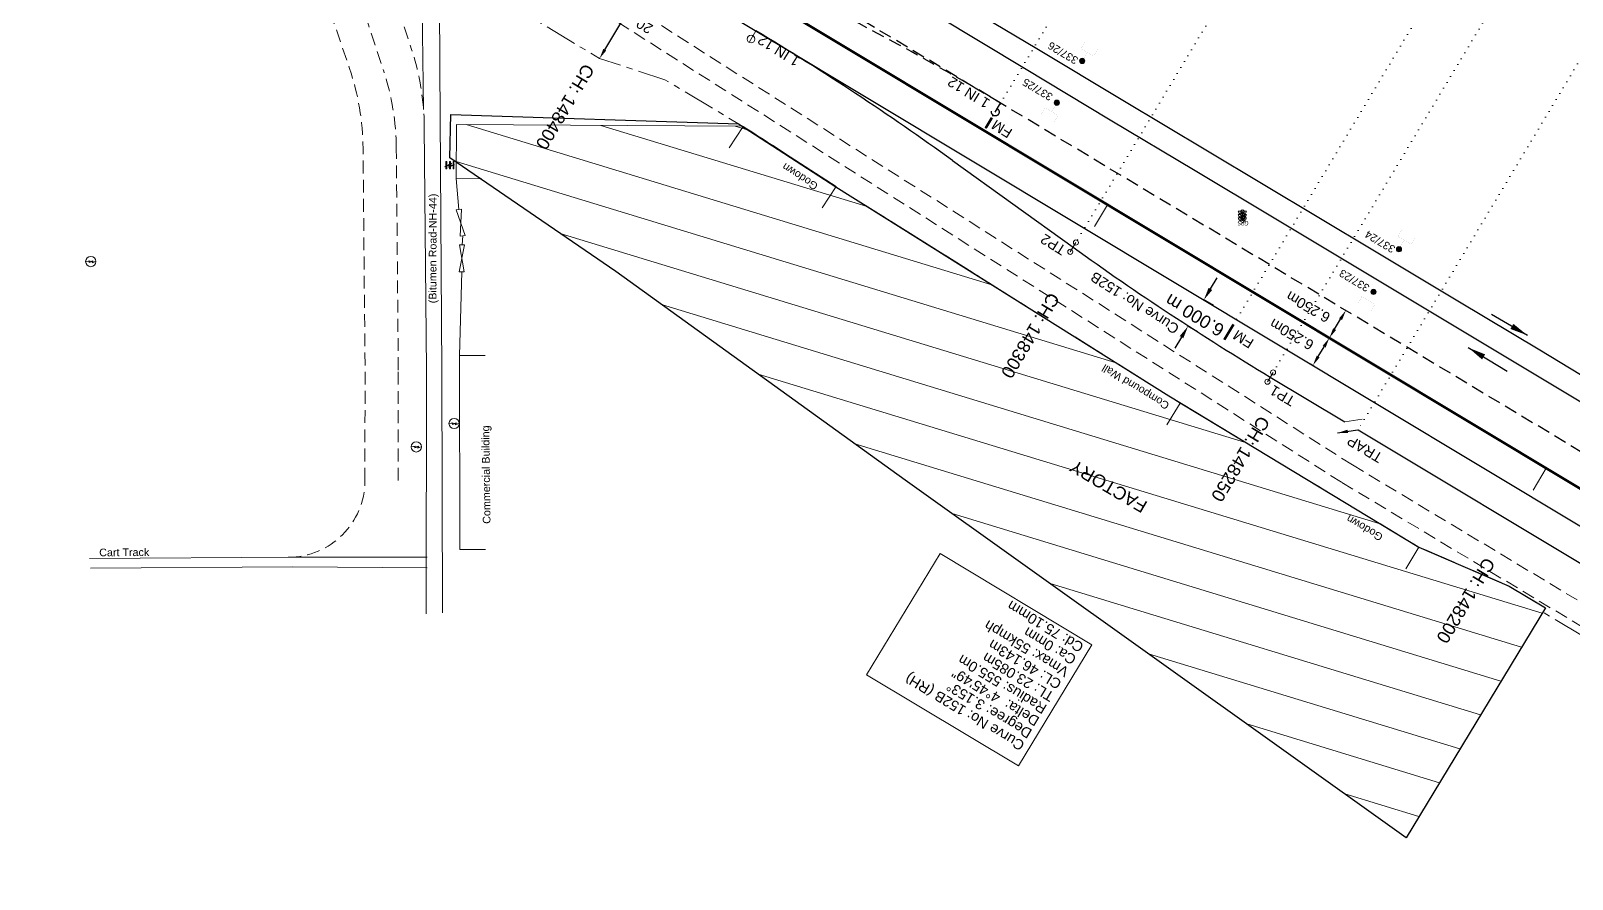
# Model space of a CAD drawing. Header units: metres. Extents: x 592467 to 614288, y 3398001 to 3402649.
# Drawn here: x 612915 to 613216.2, y 3400254.1 to 3400419.8 of the extents above; entities that cross this region are included whole.
import ezdxf

# ---------------------------------------------------------------- set-up
doc = ezdxf.new("R2010")
doc.units = ezdxf.units.M
doc.header["$MEASUREMENT"] = 0
for name, pattern in [('CENTER', [2, 1.25, -0.25, 0.25, -0.25]), ('DASHED', [0.75, 0.5, -0.25]), ('DOT', [0.25, 0, -0.25])]:
    doc.linetypes.add(name, pattern=pattern)
doc.layers.get('0').update_dxf_attribs({"lineweight": 0})
doc.layers.get('Defpoints').update_dxf_attribs({"lineweight": 0})
for name, color, linetype, lineweight in [('Bounary Dim', 10, 'Continuous', 13), ('Cardinal_Leader', 10, 'Continuous', 0), ('Cart Track', 34, 'Continuous', 0), ('Commercial Building Semipucca', 7, 'Continuous', 13), ('Compound Wall', 7, 'Continuous', 13), ('DFCC BOUNDARY', 6, 'CENTER', 0), ('Electric Pole', 7, 'Continuous', 13), ('Existing IR Track', 143, 'Continuous', 0), ('FACTORY', 7, 'Continuous', 0), ('flow direction', 7, 'Continuous', 0), ('Gate', 7, 'Continuous', 13), ('GPS', 7, 'Continuous', 13), ("NEW CHAWAPAIL STN. SRJ's", 10, 'Continuous', 0), ("NEW KHANNA CROSSING STN. SRJ's", 10, 'Continuous', 0), ('OHE MAST', 7, 'Continuous', 0), ('OHE MAST TEXT', 7, 'Continuous', 0), ('Proposed Chainage', 10, 'Continuous', 0), ('Proposed Curve_Details', 10, 'Continuous', 0), ('PROPOSED FEATURES', 1, 'Continuous', 0), ('Residential Building Semipucca', 7, 'Continuous', 13), ('Sign Board', 7, 'Continuous', 13), ('Subroad Edge', 34, 'Continuous', 0), ('Text', 7, 'Continuous', 13), ('Transformer', 7, 'Continuous', 13)]:
    doc.layers.add(name, color=color, linetype=linetype, lineweight=lineweight)
doc.layers.add('NEW KHANNA LOOP LINES', color=1, linetype='Continuous')
doc.styles.add('ARIAL', font='arial.ttf')
doc.styles.get("Standard").update_dxf_attribs({"font": 'arial.ttf'})
doc.styles.add('street name', font='tahoma.ttf', dxfattribs={"height": 2})
doc.styles.add('Style-Arial', font='arial.ttf')
doc.styles.add('Text', font='arial.ttf', dxfattribs={"height": 2})
doc.dimstyles.new('DIM', dxfattribs={"dimtxt": 2.5, "dimasz": 2.5, "dimexe": 0.18, "dimexo": 0.0625, "dimgap": 0.09, "dimtad": 0, "dimtih": 1, "dimtoh": 1, "dimdec": 3, "dimzin": 0, "dimdsep": 46, "dimtxsty": 'Standard', "dimcen": 0.09, "dimaunit": 1, "dimadec": 5, "dimazin": 0, "dimtfac": 1, "dimtdec": 3, "dimtofl": 0, "dimtmove": 0, "dimatfit": 3, "dimfxl": 1, "dimtolj": 1, "dimtzin": 0, "dimarcsym": 0})
doc.dimstyles.new('ISO-25', dxfattribs={"dimtxt": 2.5, "dimasz": 2.5, "dimexe": 1.25, "dimexo": 0.625, "dimtad": 1, "dimtxsty": 'Standard', "dimcen": 2.5, "dimadec": 0, "dimazin": 0, "dimtfac": 1, "dimtmove": 0, "dimatfit": 3, "dimfxl": 1, "dimarcsym": 0})
doc.dimstyles.get("Standard").update_dxf_attribs({"dimtxt": 8, "dimasz": 0.18, "dimexe": 0.18, "dimexo": 0.0625, "dimgap": 0.09, "dimtad": 0, "dimtih": 1, "dimtoh": 1, "dimdec": 3, "dimzin": 0, "dimdsep": 46, "dimtxsty": 'Standard', "dimcen": 0.09, "dimadec": 0, "dimazin": 0, "dimtfac": 1, "dimtdec": 3, "dimtofl": 0, "dimtmove": 0, "dimatfit": 3, "dimfxl": 1, "dimtolj": 1, "dimtzin": 0, "dimarcsym": 0})

# ---------------------------------------------------------------- blocks, each defined once
blk = doc.blocks.new('GPS')
at = {"const_width": 0.0279, "flags": 128}
blk.add_lwpolyline([(0.56, -0.56), (-0.56, -0.56), (-0.56, 0.56), (0.56, 0.56), (0.56, -0.56)], close=True, dxfattribs=at)
blk.add_3dface([(0.33, -0.33), (-0.33, -0.33), (-0.33, 0.33), (0.33, 0.33)])
at = {"style": 'street name'}
blk.add_text('GPS', height=0.868, rotation=179.0563, dxfattribs=at).set_placement((1.06, -0.8, -111.29))
blk = doc.blocks.new('GT')
at = {"layer": 'Gate'}
for p, q in [((-0.5, -0.5), (-0.5, 0.5)), ((-0.5, 0.5), (0.5, -0.5)), ((0.5, 0.5), (0.5, -0.5))]:
    blk.add_line(p, q, dxfattribs=at)
at = {"layer": 'Gate', "flags": 128}
blk.add_lwpolyline([(0.5, 0.5), (-0.5, -0.5)], dxfattribs=at)
blk = doc.blocks.new('EP')
at = {"extrusion": (0, 0, -1)}
blk.add_hatch(color=8, dxfattribs=at).paths.add_polyline_path([(-0.31, -0.24), (-0.94, -0.01), (-0.41, -0.1), (-0.43, 0.15), (0.21, -0.05), (0.21, 0.16), (0.93, -0.01), (0.31, 0.07), (0.31, -0.19), (-0.31, 0)])
at = {"color": 8}
for p, q in [((-0.93, -0.01), (-0.21, 0.16)), ((-0.31, 0.07), (-0.93, -0.01)), ((-0.31, -0.19), (-0.31, 0.07)), ((0.31, 0), (-0.31, -0.19)), ((-0.21, 0.16), (-0.21, -0.05)), ((-0.21, -0.05), (0.43, 0.15)), ((0.31, -0.24), (0.31, 0)), ((0.43, 0.15), (0.41, -0.1)), ((0.94, -0.01), (0.31, -0.24)), ((0.41, -0.1), (0.94, -0.01))]:
    blk.add_line(p, q, dxfattribs=at)
blk.add_circle((0, 0), 1, dxfattribs=at)
blk = doc.blocks.new('SIG')
for color, points in [(1, [(-0.22, 0.42, 0.180295), (-0.01, 0.33, -0.00255), (0.01, 0.33, -0.00255), (0.02, 0.33, 0.180295), (0.23, 0.42, -0.002654), (0.25, 0.44, 0.184495), (0.33, 0.65, 1.000001), (-0.32, 0.65, 0.184495), (-0.24, 0.44, -0.002654)]), (2, [(0.23, -0.23, -0.002654), (0.25, -0.21, 0.184495), (0.33, 0.01, 1.000001), (-0.32, 0.01, 0.184495), (-0.24, -0.21, -0.002654), (-0.22, -0.23, 0.180295), (-0.01, -0.32, -0.00255), (0.01, -0.32, -0.00255), (0.02, -0.32, 0.180295)]), (3, [(0.23, -0.88, -0.002654), (0.25, -0.86, 0.184495), (0.33, -0.64, 1.000001), (-0.32, -0.64, 0.184495), (-0.24, -0.86, -0.002654), (-0.22, -0.88, 0.395599)])]:
    blk.add_hatch(color=color).paths.add_polyline_path(points)
for p, q in [((-0.31, 0.98), (-0.32, -0.9)), ((0.33, -0.9), (0.32, 0.98))]:
    blk.add_line(p, q)
at = {"flags": 128}
for points in [[(-0.31, 0.98), (-0.81, 0.98, 0.198758), (-0.42, 0.41, 0.003814), (-0.31, 0.39)], [(-0.31, 0.33), (-0.81, 0.33, 0.198758), (-0.42, -0.23, 0.003727), (-0.32, -0.26)], [(0.32, 0.98), (0.82, 0.98, -0.198758), (0.44, 0.41, -0.003814), (0.32, 0.39)], [(0.32, 0.33), (0.82, 0.33, -0.198758), (0.44, -0.23, -0.003727), (0.33, -0.26)], [(-0.32, -0.32), (-0.81, -0.32, 0.198758), (-0.42, -0.88, 0.003639), (-0.32, -0.9)], [(0.33, -0.32), (0.82, -0.32, -0.198758), (0.44, -0.88, -0.003639), (0.33, -0.9)]]:
    blk.add_lwpolyline(points, format="xyb", dxfattribs=at)
for centre, radius, start, end in [((0.01, 0.91), 0.324, 12.4049, 167.5951), ((0.01, 0.81), 0.357, 27.7578, 152.2422), ((0.01, -0.9), 0.324, 181.4572, 358.5428)]:
    blk.add_arc(centre, radius, start, end)
blk = doc.blocks.new('TRF')
at = {"extrusion": (0, 0, -1)}
blk.add_hatch(color=256, dxfattribs=at).paths.add_polyline_path([(-0.22, -0.04), (-0.38, 0.42), (0.98, -0.29), (-0.02, 0.04), (0.18, -0.39), (-0.98, 0.09)])
for p, q in [((-0.69, 0.72), (-0.69, -0.72)), ((-0.52, 0.72), (-0.69, 0.72)), ((-0.52, -0.72), (-0.52, 0.72)), ((0, 0.72), (0, -0.72)), ((0.17, 0.72), (0, 0.72)), ((0.17, -0.72), (0.17, 0.72)), ((0.7, 0.72), (0.7, -0.72)), ((0.87, 0.72), (0.7, 0.72)), ((0.87, -0.72), (0.87, 0.72)), ((-0.69, -0.72), (-0.52, -0.72)), ((0, -0.72), (0.17, -0.72)), ((0.7, -0.72), (0.87, -0.72))]:
    blk.add_line(p, q)
at = {"flags": 128}
blk.add_lwpolyline([(0.22, -0.04), (0.38, 0.42), (-0.98, -0.29), (0.02, 0.04), (-0.18, -0.39), (0.98, 0.09), (0.22, -0.04)], close=True, dxfattribs=at)
blk = doc.blocks.new('OHE MAST')
at = {"layer": 'OHE MAST'}
h = blk.add_hatch(color=256, dxfattribs=at)
edge = h.paths.add_edge_path()
edge.add_arc((0, 0), 0.514, 0, 360)
at = {"layer": 'OHE MAST', "lineweight": 13, "const_width": 0.01, "flags": 128}
for points in [[(1.5, 3.5), (1.5, 2), (-1.5, 2), (-1.5, 3.5)], [(0, 2), (0, 0)]]:
    blk.add_lwpolyline(points, dxfattribs=at)
at = {"layer": 'OHE MAST'}
blk.add_circle((0, 0), 0.514, dxfattribs=at)
blk = doc.blocks.new('*D330')
at = {"layer": 'Defpoints', "color": 0, "linetype": 'ByBlock', "lineweight": 13, "ltscale": 5}
for p in [(613036.58, 3400431.87), (613036.58, 3400431.87), (613026.1, 3400414.42)]:
    blk.add_point(p, dxfattribs=at)
at = {"layer": 'DFCC BOUNDARY', "color": 0, "linetype": 'ByBlock', "lineweight": -2, "ltscale": 5, "transparency": 16777216}
for p, q in [((613036.53, 3400431.9), (613036.42, 3400431.97)), ((613035.55, 3400430.16), (613031.79, 3400423.9)), ((613027.13, 3400416.13), (613030.65, 3400421.99)), ((613026.05, 3400414.45), (613025.94, 3400414.51))]:
    blk.add_line(p, q, dxfattribs=at)
at = {"layer": 'DFCC BOUNDARY', "color": 0, "linetype": 'ByBlock', "lineweight": 13, "ltscale": 5, "transparency": 16777216}
for points in [[(613035.26, 3400430.33), (613035.84, 3400429.99), (613036.58, 3400431.87)], [(613026.84, 3400416.3), (613027.41, 3400415.96), (613026.1, 3400414.42)]]:
    blk.add_solid(points, dxfattribs=at)
at = {"layer": 'DFCC BOUNDARY', "color": 0, "linetype": 'ByBlock', "ltscale": 5, "transparency": 16777216, "insert": (613031.22, 3400422.95), "char_height": 2, "attachment_point": 5, "rotation": 149}
blk.add_mtext('\\A1;20.361 m', dxfattribs=at)
blk = doc.blocks.new('*D312')
at = {"layer": 'Defpoints', "color": 0, "linetype": 'Continuous', "lineweight": 13, "transparency": 16777216}
for p in [(613168.18, 3400360.15), (613168.71, 3400359.83), (613164.96, 3400354.79)]:
    blk.add_point(p, dxfattribs=at)
at = {"layer": 'NEW KHANNA LOOP LINES', "color": 0, "linetype": 'Continuous', "lineweight": -2, "transparency": 16777216}
for p, q in [((613168.23, 3400360.12), (613168.87, 3400359.74)), ((613166.53, 3400356.19), (613167.68, 3400358.12)), ((613165.02, 3400354.76), (613165.65, 3400354.38))]:
    blk.add_line(p, q, dxfattribs=at)
at = {"layer": 'NEW KHANNA LOOP LINES', "color": 0, "linetype": 'Continuous', "lineweight": 13, "transparency": 16777216}
for points in [[(613167.4, 3400358.29), (613167.97, 3400357.95), (613168.71, 3400359.83)], [(613166.24, 3400356.36), (613166.81, 3400356.02), (613165.5, 3400354.48)]]:
    blk.add_solid(points, dxfattribs=at)
at = {"layer": 'NEW KHANNA LOOP LINES', "color": 0, "linetype": 'Continuous', "lineweight": 30, "transparency": 16777216, "insert": (613161.35, 3400360.54), "char_height": 2, "attachment_point": 5, "rotation": 150}
blk.add_mtext('\\A1;6.250m', dxfattribs=at)
blk = doc.blocks.new('*D313')
at = {"layer": 'Bounary Dim', "color": 0, "lineweight": -2, "transparency": 16777216}
for p, q in [((613171.45, 3400365.48), (613172.08, 3400365.1)), ((613169.74, 3400361.55), (613170.9, 3400363.48)), ((613168.23, 3400360.12), (613168.87, 3400359.74))]:
    blk.add_line(p, q, dxfattribs=at)
at = {"layer": 'Bounary Dim', "color": 0, "lineweight": 13, "transparency": 16777216}
for points in [[(613170.61, 3400363.65), (613171.19, 3400363.31), (613171.93, 3400365.19)], [(613169.46, 3400361.72), (613170.03, 3400361.38), (613168.71, 3400359.83)]]:
    blk.add_solid(points, dxfattribs=at)
at = {"layer": 'Defpoints', "color": 0, "lineweight": 13, "transparency": 16777216}
for p in [(613171.4, 3400365.51), (613171.93, 3400365.19), (613168.18, 3400360.15)]:
    blk.add_point(p, dxfattribs=at)
at = {"layer": 'Bounary Dim', "color": 0, "transparency": 16777216, "insert": (613164.57, 3400365.9), "char_height": 2, "attachment_point": 5, "rotation": 150}
blk.add_mtext('\\A1;6.250m', dxfattribs=at)
blk = doc.blocks.new('TRAP')
at = {"linetype": 'Continuous', "lineweight": 13, "flags": 128}
for points in [[(-1.29, 0.77), (-0.15, -2.47)], [(1.29, -0.77), (0.15, 2.47)]]:
    blk.add_lwpolyline(points, dxfattribs=at)
blk = doc.blocks.new('*D351')
at = {"layer": 'Defpoints', "color": 0, "linetype": 'Continuous', "lineweight": 13}
for p in [(613144.19, 3400367.27), (613146.1, 3400366.12), (613143.01, 3400360.98)]:
    blk.add_point(p, dxfattribs=at)
at = {"layer": 'NEW KHANNA LOOP LINES', "color": 0, "linetype": 'Continuous', "lineweight": -2, "transparency": 16777216}
for p, q in [((613145.48, 3400369.41), (613146.76, 3400371.55)), ((613146.05, 3400366.15), (613144.04, 3400367.36)), ((613142.96, 3400361.01), (613140.95, 3400362.22)), ((613139.81, 3400359.98), (613138.53, 3400357.84))]:
    blk.add_line(p, q, dxfattribs=at)
at = {"layer": 'NEW KHANNA LOOP LINES', "color": 0, "linetype": 'Continuous', "lineweight": 13, "transparency": 16777216}
for points in [[(613145.83, 3400369.2), (613145.12, 3400369.62), (613144.19, 3400367.27)], [(613140.17, 3400359.76), (613139.46, 3400360.19), (613141.1, 3400362.12)]]:
    blk.add_solid(points, dxfattribs=at)
at = {"layer": 'NEW KHANNA LOOP LINES', "color": 0, "linetype": 'Continuous', "lineweight": 30, "transparency": 16777216, "insert": (613142.39, 3400364.27), "char_height": 2.5, "attachment_point": 5, "rotation": 149.0208}
blk.add_mtext('\\A1;6.000 m', dxfattribs=at)

msp = doc.modelspace()

# ---------------------------------------------------------------- hatches: boundary and pattern name
at = {"layer": 'Bounary Dim', "lineweight": 9}
h = msp.add_hatch(dxfattribs=at)
h.set_pattern_fill('ANSI31', color=0, scale=60, angle=149.020766)
h.set_pattern_definition([(343.04153, (612007.361, 3401057.0714), (2.18759, 7.173873), [])])
h.paths.add_polyline_path([(613183.7084, 3400262.2219), (613210.9259, 3400307.1316), (613203.8422, 3400311.378), (613186.2102, 3400318.9888), (613155.1926, 3400337.6881), (613139.553, 3400347.1167), (613137.3264, 3400348.5159), (613072.8626, 3400388.9463), (613072.2574, 3400389.3232), (613072.2587, 3400389.3251), (613053.9887, 3400401.1675), (612998.1444, 3400401.5449), (612998.1038, 3400394.1625), (613029.2966, 3400372.7843), (613085.8279, 3400332.0683)])
h.paths.add_polyline_path([(613134.2744, 3400327.9388), (613118.7818, 3400337.0634), (613116.8125, 3400333.7198), (613132.3051, 3400324.5951)], flags=24)
h.paths.add_polyline_path([(613179.8805, 3400321.5176), (613172.4871, 3400325.8721), (613171.3063, 3400323.8672), (613178.6997, 3400319.5127)], flags=24)
h.paths.add_polyline_path([(613069.5002, 3400389.9876), (613062.3052, 3400394.6629), (613061.0375, 3400392.7119), (613068.2324, 3400388.0366)], flags=24)
h.paths.add_polyline_path([(613138.4751, 3400347.5457), (613124.9082, 3400355.7968), (613123.3946, 3400353.3079), (613136.9614, 3400345.0568)], flags=24)

# ---------------------------------------------------------------- linework, layer by layer
at = {"layer": 'Bounary Dim', "lineweight": 60, "flags": 128}
msp.add_lwpolyline([(613958.1459, 3399885.8837), (611491.7053, 3401366.6543)], dxfattribs=at)
at = {"layer": 'Cardinal_Leader', "linetype": 'Continuous', "lineweight": 13}
for p, q in [((613119.1814, 3400378.465), (613118.0896, 3400376.6465)), ((613157.7096, 3400353.0969), (613156.6178, 3400351.2783))]:
    msp.add_line(p, q, dxfattribs=at)
for centre in [(613118.0896, 3400376.6465), (613119.1814, 3400378.465), (613157.7096, 3400353.0969), (613156.6178, 3400351.2783)]:
    msp.add_circle(centre, 0.5, dxfattribs=at)
at = {"layer": 'Cart Track', "lineweight": 18, "flags": 128}
for points in [[(612992.4011, 3400317.0042), (612966.1227, 3400317.0332), (612926.4175, 3400316.7415)], [(612926.5996, 3400314.859), (612966.1738, 3400315.1167), (612992.3953, 3400314.8962)]]:
    msp.add_lwpolyline(points, dxfattribs=at)
at = {"layer": 'Commercial Building Semipucca', "flags": 128}
for points in [[(613003.0847, 3400390.9388), (612998.0863, 3400390.9663), (612998.1444, 3400401.5449), (613053.9285, 3400401.1679)], [(613051.4507, 3400396.9414), (613054.1592, 3400401.1425), (613072.3263, 3400389.43), (613069.6178, 3400385.2289)], [(613136.9722, 3400342.8359), (613139.553, 3400347.1167), (613186.2102, 3400318.9888), (613183.6294, 3400314.708)]]:
    msp.add_lwpolyline(points, dxfattribs=at)
at = {"layer": 'Compound Wall', "lineweight": 13, "flags": 128}
for points in [[(612998.595, 3400384.9387), (612998.0863, 3400390.9663)], [(613072.3406, 3400389.2714), (613086.8393, 3400380.2435), (613139.553, 3400347.1167)], [(612999.2177, 3400378.0356), (612999.3472, 3400379.7726)], [(612998.7273, 3400356.4153), (612999.1672, 3400372.7493)]]:
    msp.add_lwpolyline(points, dxfattribs=at)
at = {"layer": 'DFCC BOUNDARY', "lineweight": 20, "ltscale": 5, "flags": 128}
msp.add_lwpolyline([(614041.5691, 3399808.0569), (614024.8946, 3399818.0451), (614015.7799, 3399823.4801), (613999.6668, 3399833.1472), (613984.2678, 3399842.3864), (613970.3399, 3399850.7392), (613956.28, 3399859.171), (613935.3694, 3399871.6997), (613914.0452, 3399884.4761), (613893.0192, 3399897.0501), (613871.8449, 3399909.7128), (613852.9598, 3399921.0218), (613833.556, 3399932.6415), (613813.9647, 3399944.3899), (613794.3788, 3399956.135), (613785.1827, 3399961.7215), (613766.9214, 3399972.6596), (613749.4195, 3399983.1428), (613728.9884, 3399995.4118), (613708.8827, 3400007.4858), (613694.3209, 3400016.4815), (613683.438, 3400022.9821), (613672.6694, 3400029.4145), (613655.9148, 3400039.4557), (613639.4636, 3400049.3149), (613623.1362, 3400059.0655), (613588.5555, 3400079.7543), (613570.3464, 3400090.6659), (613554.0406, 3400100.4359), (613537.9106, 3400110.1005), (613520.0636, 3400120.785), (613502.2625, 3400131.4419), (613494.8716, 3400135.8611), (613466.5822, 3400152.7759), (613449.3813, 3400163.1052), (613431.0466, 3400174.1154), (613415.8091, 3400183.244), (613399.1734, 3400193.2103), (613383.5507, 3400202.5609), (613368.0053, 3400211.8654), (613352.5934, 3400221.0969), (613321.617, 3400239.6514), (613288.0469, 3400259.7596), (613270.2946, 3400270.393), (613254.1066, 3400280.089), (613238.1295, 3400289.6587), (613220.6946, 3400300.1098), (613210.4076, 3400306.2763), (613210.9259, 3400307.1316), (613203.8422, 3400311.378), (613186.2102, 3400318.9888), (613155.1926, 3400337.6881), (613137.3264, 3400348.5159), (613123.1418, 3400357.4299), (613105.704, 3400368.3883), (613086.8393, 3400380.2435), (613072.3406, 3400389.2714), (613055.8254, 3400400.104), (613038.8743, 3400410.2624), (613026.0988, 3400414.4165), (613004.7908, 3400427.2079), (612988.0081, 3400437.2869), (612971.3835, 3400447.2493), (612958.5974, 3400454.9449), (612945.9381, 3400462.5143), (612929.2164, 3400472.5718), (612912.6216, 3400482.5165), (612902.7099, 3400488.4647), (612893.0147, 3400494.2995), (612875.0057, 3400505.0999), (612865.0899, 3400511.4414), (612841.5948, 3400525.9252), (612830.0651, 3400532.7028), (612779.4796, 3400452.2186), (612773.9701, 3400455.5252), (612761.8932, 3400462.7733), (612747.9498, 3400471.1418), (612731.5019, 3400481.0133), (612715.5245, 3400490.6024), (612697.5875, 3400501.4772), (612679.2885, 3400512.2621), (612663.9096, 3400521.4727), (612649.2767, 3400530.2632), (612633.5761, 3400539.6862), (612617.7078, 3400549.309), (612600.7881, 3400559.4637), (612583.9185, 3400569.5883), (612567.431, 3400579.4836), (612552.0072, 3400588.7405), (612535.1641, 3400598.8492), (612518.2418, 3400609.0054), (612501.1244, 3400619.2788), (612487.8954, 3400627.2184), (612467.8407, 3400639.2457), (612448.7592, 3400650.7068), (612432.9012, 3400660.2242), (612414.6558, 3400671.1746), (612397.7772, 3400681.3046), (612383.2243, 3400690.0388), (612378.1953, 3400693.057), (612346.1557, 3400712.2862), (612330.8218, 3400721.4892), (612315.6708, 3400730.5824), (612298.1544, 3400740.0639), (612282.015, 3400749.6299), (612264.387, 3400760.0783), (612247.3663, 3400770.1667), (612227.7762, 3400781.7781), (612208.2413, 3400792.3151), (612191.4432, 3400803.3132), (612174.6771, 3400813.2508), (612157.5822, 3400822.6823), (612142.0972, 3400832.5613), (612125.0532, 3400842.6636), (612107.6902, 3400852.9549), (612088.8382, 3400863.9013), (612070.6441, 3400874.8344), (612054.2742, 3400884.6936), (612038.4001, 3400894.2542), (612021.4289, 3400904.3691), (612003.7582, 3400914.901), (611987.1221, 3400924.9648), (611971.1468, 3400934.6289), (611954.7697, 3400944.4222), (611937.9127, 3400954.5025), (611922.6068, 3400963.7236), (611907.8037, 3400972.6418), (611892.7602, 3400981.6468), (611877.6876, 3400990.6692), (611862.1214, 3401000.0476), (611847.6422, 3401008.7711), (611835.6161, 3401015.9539), (611823.7539, 3401023.0384), (611807.2378, 3401032.978), (611790.9759, 3401042.7646), (611774.2607, 3401052.856), (611757.8836, 3401062.7432), (611742.4536, 3401072.0167), (611727.3475, 3401081.0955), (611711.4069, 3401090.6799), (611695.8881, 3401100.0106), (611679.5475, 3401109.8232), (611663.6992, 3401119.3333), (611653.6284, 3401125.3547), (611643.529, 3401131.3933), (611626.9857, 3401141.336), (611611.0368, 3401150.9215), (611594.7626, 3401160.6656), (611578.3725, 3401170.4792), (611560.8544, 3401181.0153), (611605.1795, 3401254.7126), (611605.1793, 3401254.7127), (611587.9728, 3401265.0616), (611571.747, 3401274.7868), (611549.8857, 3401287.8868), (611540.0137, 3401293.8124), (611524.671, 3401303.0218), (611509.1876, 3401312.2845), (611493.9735, 3401321.386), (611477.4397, 3401331.3464), (611461.2473, 3401341.1011), (611444.6578, 3401351.0735), (611428.129, 3401361.0095), (611411.1671, 3401371.1714), (611394.2008, 3401381.3359), (611377.9093, 3401391.1332), (611361.8998, 3401400.7609), (611345.3726, 3401410.7086), (611329.2809, 3401420.3941), (611314.2811, 3401429.3997), (611265.4291, 3401454.6678), (611276.9146, 3401476.8733), (611278.5099, 3401479.9575)], dxfattribs=at)
at = {"layer": 'Existing IR Track', "color": 0, "lineweight": 30, "flags": 128}
for points in [[(613225.7684, 3400347.8197), (613209.8471, 3400357.4149), (613193.7998, 3400367.0422), (613177.5616, 3400376.7499), (613144.8815, 3400396.3073), (613128.3249, 3400406.2256), (613111.5372, 3400416.2783), (613094.5523, 3400426.4491), (613077.724, 3400436.5295), (613060.8265, 3400446.6514), (613044.5112, 3400456.4387), (613028.2072, 3400466.2192), (613011.4354, 3400476.2615), (612994.6771, 3400486.2958), (612981.9792, 3400493.912), (612969.2632, 3400501.539), (612952.6124, 3400511.4951), (612935.9135, 3400521.48), (612926.1658, 3400527.3459), (612916.3512, 3400533.252), (612898.4135, 3400544.006)], [(613223.4062, 3400343.9548), (613207.4591, 3400353.5493), (613175.1784, 3400372.8902), (613157.5925, 3400383.4306), (613142.5008, 3400392.4506), (613125.8578, 3400402.3977), (613109.1572, 3400412.4252), (613092.1312, 3400422.6479), (613075.3588, 3400432.6992), (613058.4077, 3400442.8575), (613042.1509, 3400452.6165), (613025.8995, 3400462.3722), (613009.0822, 3400472.4501), (612992.4574, 3400482.4125), (612979.6174, 3400490.09), (612966.958, 3400497.6594), (612950.252, 3400507.6706), (612933.688, 3400517.5969), (612923.8145, 3400523.5391), (612914.0981, 3400529.3867)]]:
    msp.add_lwpolyline(points, dxfattribs=at)
at = {"layer": 'FACTORY', "lineweight": 25}
msp.add_lwpolyline([(612996.8502, 3400395.0217), (612997.0653, 3400403.4921), (613053.2272, 3400401.6611), (613072.2587, 3400389.3251), (613137.3264, 3400348.5159), (613186.2102, 3400318.9888), (613203.8422, 3400311.378), (613210.9259, 3400307.1316), (613183.7084, 3400262.2219), (613085.8279, 3400332.0683), (613029.2966, 3400372.7843), (612996.8502, 3400395.0217)], dxfattribs=at)
at = {"layer": "NEW CHAWAPAIL STN. SRJ's", "linetype": 'DOT', "lineweight": 18, "ltscale": 5, "flags": 128}
for points in [[(613147.4483, 3400477.2653), (613101.2592, 3400400.3306)], [(613170.2618, 3400463.5688), (613119.1596, 3400378.4286)], [(613199.9505, 3400445.7447), (613149.9882, 3400362.4812)], [(613209.7869, 3400439.8393), (613157.1637, 3400352.1876)], [(613226.936, 3400429.5481), (613174.3167, 3400341.8942)]]:
    msp.add_lwpolyline(points, dxfattribs=at)
at = {"layer": "NEW KHANNA CROSSING STN. SRJ's", "color": 10, "linetype": 'Continuous', "lineweight": 18, "elevation": 36.8095, "flags": 128}
msp.add_lwpolyline([(613055.3792, 3400417.6691), (613056.6661, 3400419.8125)], dxfattribs=at)
at = {"layer": "NEW KHANNA CROSSING STN. SRJ's", "color": 10, "linetype": 'Continuous', "lineweight": 18, "const_width": 0.5, "flags": 128}
for points in [[(613102.774, 3400402.8536), (613101.5508, 3400400.8163)], [(613148.1698, 3400359.4703), (613149.9882, 3400362.4812)]]:
    msp.add_lwpolyline(points, dxfattribs=at)
at = {"layer": "NEW KHANNA CROSSING STN. SRJ's", "color": 10, "linetype": 'Continuous', "lineweight": 20}
msp.add_circle((613055.6958, 3400418.1964, 36.8095), 0.75, dxfattribs=at)
at = {"layer": 'NEW KHANNA LOOP LINES', "linetype": 'Continuous', "lineweight": 30}
for p, q in [((613095.0939, 3400394.4977), (613118.6259, 3400377.5616)), ((613095.0939, 3400394.4977), (613118.6351, 3400377.555)), ((613157.1637, 3400352.1876), (613171.7308, 3400343.442)), ((613174.3108, 3400341.893), (613302.9135, 3400264.6841))]:
    msp.add_line(p, q, dxfattribs=at)
at = {"layer": 'NEW KHANNA LOOP LINES', "linetype": 'Continuous', "lineweight": 30, "flags": 128}
msp.add_lwpolyline([(612760.6953, 3400597.5042), (613874.5298, 3399928.7942)], dxfattribs=at)
at = {"layer": 'NEW KHANNA LOOP LINES', "linetype": 'DASHED', "lineweight": 30, "ltscale": 5, "flags": 128}
msp.add_lwpolyline([(613867.5212, 3399947.5817), (612885.1956, 3400537.338)], dxfattribs=at)
msp.add_lwpolyline([(613104.4763, 3400405.689, 0.02078913), (613063.9722, 3400427.7702), (613037.8756, 3400440.6201, -0.02078807), (612997.3736, 3400462.7001, -0.02078807)], format="xyb", dxfattribs=at)
at = {"layer": 'NEW KHANNA LOOP LINES', "linetype": 'DASHED', "lineweight": 25, "ltscale": 5, "flags": 128}
msp.add_lwpolyline([(613103.4346, 3400403.9539), (613104.4763, 3400405.689)], dxfattribs=at)
at = {"layer": 'NEW KHANNA LOOP LINES', "linetype": 'DASHED', "lineweight": 25, "ltscale": 5}
msp.add_circle((613103.4346, 3400403.9539), 0.75, dxfattribs=at)
at = {"layer": 'NEW KHANNA LOOP LINES', "linetype": 'Continuous', "lineweight": 30}
for centre, start, end in [((612770.8249, 3399944.0817, 36.8095), 54.24868, 59.000602), ((613442.8374, 3400828.019), 234.257155, 239.020766)]:
    msp.add_arc(centre, 555, start, end, dxfattribs=at)
at = {"layer": 'Proposed Chainage', "linetype": 'Continuous', "lineweight": 0, "flags": 128}
for points in [[(613122.7936, 3400381.5701), (613125.3672, 3400385.8569)], [(613208.5289, 3400330.0974), (613211.1026, 3400334.3842)]]:
    msp.add_lwpolyline(points, dxfattribs=at)
at = {"layer": 'Proposed Curve_Details', "color": 1, "lineweight": 13}
msp.add_lwpolyline([(613122.3237, 3400299.9146), (613107.9485, 3400276.2279), (613078.2567, 3400294.0539), (613092.632, 3400317.7406)], close=True, dxfattribs=at)
at = {"layer": 'PROPOSED FEATURES', "linetype": 'DASHED', "lineweight": 18, "ltscale": 5}
for p, q in [((612986.7742, 3400353.5445), (612986.3826, 3400396.8848)), ((612986.746, 3400331.9653), (612986.7742, 3400353.5342)), ((613173.2217, 3400335.027), (613299.595, 3400259.1566)), ((613171.1627, 3400331.5976), (613297.5361, 3400255.7272))]:
    msp.add_line(p, q, dxfattribs=at)
at = {"layer": 'PROPOSED FEATURES', "linetype": 'DASHED', "lineweight": 18, "ltscale": 5, "flags": 128}
msp.add_lwpolyline([(612980.246, 3400331.9737), (612980.2742, 3400353.5142), (612979.8826, 3400396.852, 0.07980237), (612977.226, 3400412.4874), (612966.2378, 3400444.8234, 0.17754285), (612957.5905, 3400455.5388), (612905.8905, 3400486.5559)], format="xyb", dxfattribs=at)
for points in [[(613173.2217, 3400335.027), (612946.5911, 3400479.0231)], [(612969.8568, 3400455.0159), (612983.916, 3400411.9498)], [(612977.4549, 3400452.6863), (612989.3781, 3400416.1631)], [(613171.0765, 3400331.6509), (613011.1187, 3400433.2845)]]:
    msp.add_lwpolyline(points, dxfattribs=at)
at = {"layer": 'PROPOSED FEATURES', "linetype": 'DASHED', "lineweight": 18, "ltscale": 5}
for centre, radius, start, end in [((612941.8468, 3400400.6463), 50, 0.51771, 18.07949), ((612936.3846, 3400396.433), 50, 0.51771, 18.07949), ((612965.2461, 3400331.9935), 15, 270.09252, 359.925086)]:
    msp.add_arc(centre, radius, start, end, dxfattribs=at)
at = {"layer": 'Residential Building Semipucca', "flags": 128}
msp.add_lwpolyline([(613003.793, 3400318.5109), (612998.7945, 3400318.5021), (612998.7273, 3400356.4153), (613003.7259, 3400356.4242)], dxfattribs=at)
at = {"layer": 'Subroad Edge', "lineweight": 13}
for p, q in [((612994.8067, 3400425.3352), (612994.9003, 3400412.8989)), ((612994.9003, 3400412.8989), (612995.3039, 3400353.4156)), ((612995.3039, 3400353.4156), (612995.3922, 3400306.1425))]:
    msp.add_line(p, q, dxfattribs=at)
at = {"layer": 'Subroad Edge', "lineweight": 13, "flags": 128}
for points in [[(612991.3001, 3400434.2076), (612991.7024, 3400404.4429)], [(612991.8447, 3400401.0981), (612992.2743, 3400353.5606), (612992.2121, 3400305.9757)]]:
    msp.add_lwpolyline(points, dxfattribs=at)

# ---------------------------------------------------------------- block references
at = {"layer": 'Electric Pole', "xscale": 0.9997078270984129, "yscale": 0.9997078270984129, "zscale": 0.9997078270984129}
for p in [(612926.6715, 3400374.7413), (612997.6668, 3400343.1199), (612990.2898, 3400338.5428)]:
    msp.add_blockref('EP', p, dxfattribs=at)
at = {"layer": 'Gate'}
for p, xscale, yscale, zscale, rotation in [((612998.9711, 3400382.3556), 5.220487769182263, 0.99970782690477, 2.284504866073201, 98.27274369501559), ((612999.19, 3400375.3959), 5.279737573519173, 0.9997078269047713, 2.297432257162397, 89.27274369554377)]:
    msp.add_blockref('GT', p, dxfattribs=dict(at, xscale=xscale, yscale=yscale, zscale=zscale, rotation=rotation))
at = {"layer": 'GPS'}
msp.add_blockref('GPS', (613151.865, 3400383.463), dxfattribs=at)
at = {"layer": 'NEW KHANNA LOOP LINES', "linetype": 'Continuous', "lineweight": 0, "xscale": -1, "rotation": 118.0129843501698}
msp.add_blockref('TRAP', (613173.0267, 3400342.6684), dxfattribs=at)
at = {"layer": 'OHE MAST'}
for p, rotation in [((613120.421, 3400413.9346), 329.0208306527206), ((613115.4518, 3400405.7719), 149.0208306527207), ((613182.3185, 3400377.1556), 329.0208306527206), ((613177.3379, 3400368.8233), 149.0208306527207)]:
    msp.add_blockref('OHE MAST', p, dxfattribs=dict(at, rotation=rotation))
at = {"layer": 'Sign Board', "xscale": 0.9997078270984129, "yscale": 0.9997078270984129, "zscale": 0.9997078270984129}
msp.add_blockref('SIG', (613151.719, 3400383.6298), dxfattribs=at)
at = {"layer": 'Transformer', "xscale": 0.9997078270984129, "yscale": 0.9997078270984129, "zscale": 0.9997078270984129}
msp.add_blockref('TRF', (612996.7668, 3400393.5648), dxfattribs=at)

# ---------------------------------------------------------------- texts
at = {"layer": "NEW KHANNA CROSSING STN. SRJ's", "linetype": 'Continuous', "lineweight": 13, "char_height": 2, "attachment_point": 4, "rotation": 148, "line_spacing_factor": 0.60036, "style": 'Style-Arial'}
for s, insert in [('1 IN 12', (613064.9198, 3400413.5704, 36.8095)), ('FM', (613106.4345, 3400399.5848)), ('FM', (613153.6133, 3400358.5171))]:
    msp.add_mtext(s, dxfattribs=dict(at, insert=insert))
at = {"layer": 'NEW KHANNA LOOP LINES', "linetype": 'Continuous', "lineweight": 0, "style": 'ARIAL'}
for s, rotation, p in [('TP2', 148.158409, (613117.4461, 3400377.5759)), ('TP1', 149.137675, (613162.2563, 3400348.0934)), ('TRAP ', 149.068636, (613179.341, 3400337.0484))]:
    msp.add_text(s, height=2, rotation=rotation, dxfattribs=at).set_placement(p)
at = {"layer": 'NEW KHANNA LOOP LINES', "linetype": 'DASHED', "lineweight": 25, "ltscale": 5, "insert": (613102.0545, 3400405.3699), "char_height": 2, "attachment_point": 4, "rotation": 148, "line_spacing_factor": 0.60036, "style": 'Style-Arial'}
msp.add_mtext('1 IN 12', dxfattribs=at)
at = {"layer": 'OHE MAST TEXT', "style": 'ARIAL'}
for s, p in [('337/26', (613119.7858, 3400414.4694)), ('337/25', (613114.8307, 3400407.3339)), ('337/24', (613181.7449, 3400377.6071)), ('337/23', (613176.7225, 3400370.0182))]:
    msp.add_text(s, height=1.5, rotation=149, dxfattribs=at).set_placement(p)
at = {"layer": 'Proposed Chainage', "color": 1, "lineweight": 0, "char_height": 2.5, "attachment_point": 4, "rotation": 239.020766, "line_spacing_factor": 0.6, "style": 'Style-Arial'}
for s, insert in [('CH: 148400', (613024.1448, 3400412.9726)), ('CH: 148300', (613115.0726, 3400368.2932)), ('CH: 148250', (613156.1408, 3400344.1803)), ('CH: 148200', (613200.1647, 3400316.5306))]:
    msp.add_mtext(s, dxfattribs=dict(at, insert=insert))
at = {"layer": 'Proposed Curve_Details', "color": 1, "style": 'ARIAL'}
msp.add_text('Curve No: 152B', height=2, rotation=147.172796, dxfattribs=at).set_placement((613139.571, 3400362.118))
at = {"layer": 'Proposed Curve_Details', "color": 1, "lineweight": 0, "insert": (613120.9238, 3400300.014), "char_height": 2, "attachment_point": 7, "rotation": 148.957134, "line_spacing_factor": 0.84, "style": 'Style-Arial'}
msp.add_mtext('Curve No: {\\fArial|b0|i0|c0|p34;152B (RH)}\\P{\\fArial|b0|i0|c0|p34;Degree: 3.153°\\PDelta:  4°45\'49"\\PRadius: 555.}0m\\PTL: 23.085m\\PCL: 46.143m\\PVmax: 55kmph\\PCa: 0mm\\PCd: 75.10mm', dxfattribs=at)
at = {"layer": 'Subroad Edge', "style": 'Text'}
for s, rotation, p in [('(Bitumen Road-NH-44)', 89.925086, (612994.2165, 3400366.5999)), ('Cart Track', 0.373069, (612928.3267, 3400317.1788))]:
    msp.add_text(s, height=1.5, rotation=rotation, dxfattribs=at).set_placement(p)
at = {"layer": 'Text', "color": 0, "style": 'ARIAL'}
for s, height, rotation, p in [('Godown', 1.5, 146.984075, (613068.9498, 3400389.8523)), ('Compound Wall', 1.5, 148.692957, (613137.5916, 3400347.0273)), ('Commercial Building', 1.5, 90.745452, (613004.7849, 3400323.5373)), ('FACTORY', 2.5, 149.503312, (613133.3673, 3400327.673)), ('Godown', 1.5, 149.503312, (613179.3366, 3400321.3582))]:
    msp.add_text(s, height=height, rotation=rotation, dxfattribs=at).set_placement(p)

# ---------------------------------------------------------------- dimensions: what is measured, and where the dimension line sits
at = {"layer": 'Bounary Dim'}
dim = msp.add_linear_dim(base=(613171.9301, 3400365.192), p1=(613168.1813, 3400360.1527), p2=(613171.3983, 3400365.5112), angle=59.020766, text='6.250m', dimstyle='Standard', override={"dimtxt": 2, "dimasz": 2, "dimdsep": 0, "dimpost": 'm', "dimtmove": 2}, dxfattribs=at)
dim.commit()
dim.dimension.update_dxf_attribs({"geometry": '*D313', "text_midpoint": (613164.5665, 3400365.8983), "dimtype": 161, "text_rotation": 330})
at = {"layer": 'DFCC BOUNDARY', "linetype": 'ByBlock', "ltscale": 5}
dim = msp.add_linear_dim(base=(613036.5789, 3400431.8727), p1=(613026.0988, 3400414.4165), p2=(613036.5789, 3400431.8727), angle=59.020766, dimstyle='DIM', override={"dimtxt": 2, "dimasz": 2, "dimtad": 3, "dimpost": ' m'}, dxfattribs=at)
dim.commit()
dim.dimension.update_dxf_attribs({"geometry": '*D330', "text_midpoint": (613031.2207, 3400422.9479), "dimtype": 161, "text_rotation": 149})
at = {"layer": 'NEW KHANNA LOOP LINES', "linetype": 'Continuous', "lineweight": 30}
dim = msp.add_linear_dim(base=(613144.1896, 3400367.2667), p1=(613143.0119, 3400360.9755), p2=(613146.1002, 3400366.1196), angle=59.020766, dimstyle='DIM', override={"dimpost": ' m'}, dxfattribs=at)
dim.commit()
dim.dimension.update_dxf_attribs({"geometry": '*D351', "text_midpoint": (613142.388, 3400364.266), "dimtype": 161})
dim = msp.add_linear_dim(base=(613168.713, 3400359.8335), p1=(613164.9643, 3400354.7943), p2=(613168.1813, 3400360.1527), angle=59.020766, text='6.250m', dimstyle='Standard', override={"dimtxt": 2, "dimasz": 2, "dimdsep": 0, "dimpost": 'm', "dimtmove": 2}, dxfattribs=at)
dim.commit()
dim.dimension.update_dxf_attribs({"geometry": '*D312', "text_midpoint": (613161.3495, 3400360.5399), "dimtype": 161, "text_rotation": 330})

# ---------------------------------------------------------------- leaders
at = {"layer": 'flow direction', "lineweight": 0}
for points in [[(613207.4153, 3400360.3378), (613200.4128, 3400364.3818)], [(613195.8674, 3400357.9404), (613203.4825, 3400353.3118)]]:
    msp.add_leader(points, dimstyle='ISO-25', override={"dimtxt": 0.5, "dimasz": 3.5, "dimtad": 0}, dxfattribs=at)
at = {"layer": 'NEW KHANNA LOOP LINES', "linetype": 'Continuous', "lineweight": 0}
msp.add_leader([(613170.3229, 3400341.2826), (613174.3049, 3400341.8921)], dimstyle='DIM', override={"dimasz": 2, "dimgap": 0.09, "dimtad": 0}, dxfattribs=at)

doc.saveas('drawing.dxf')
